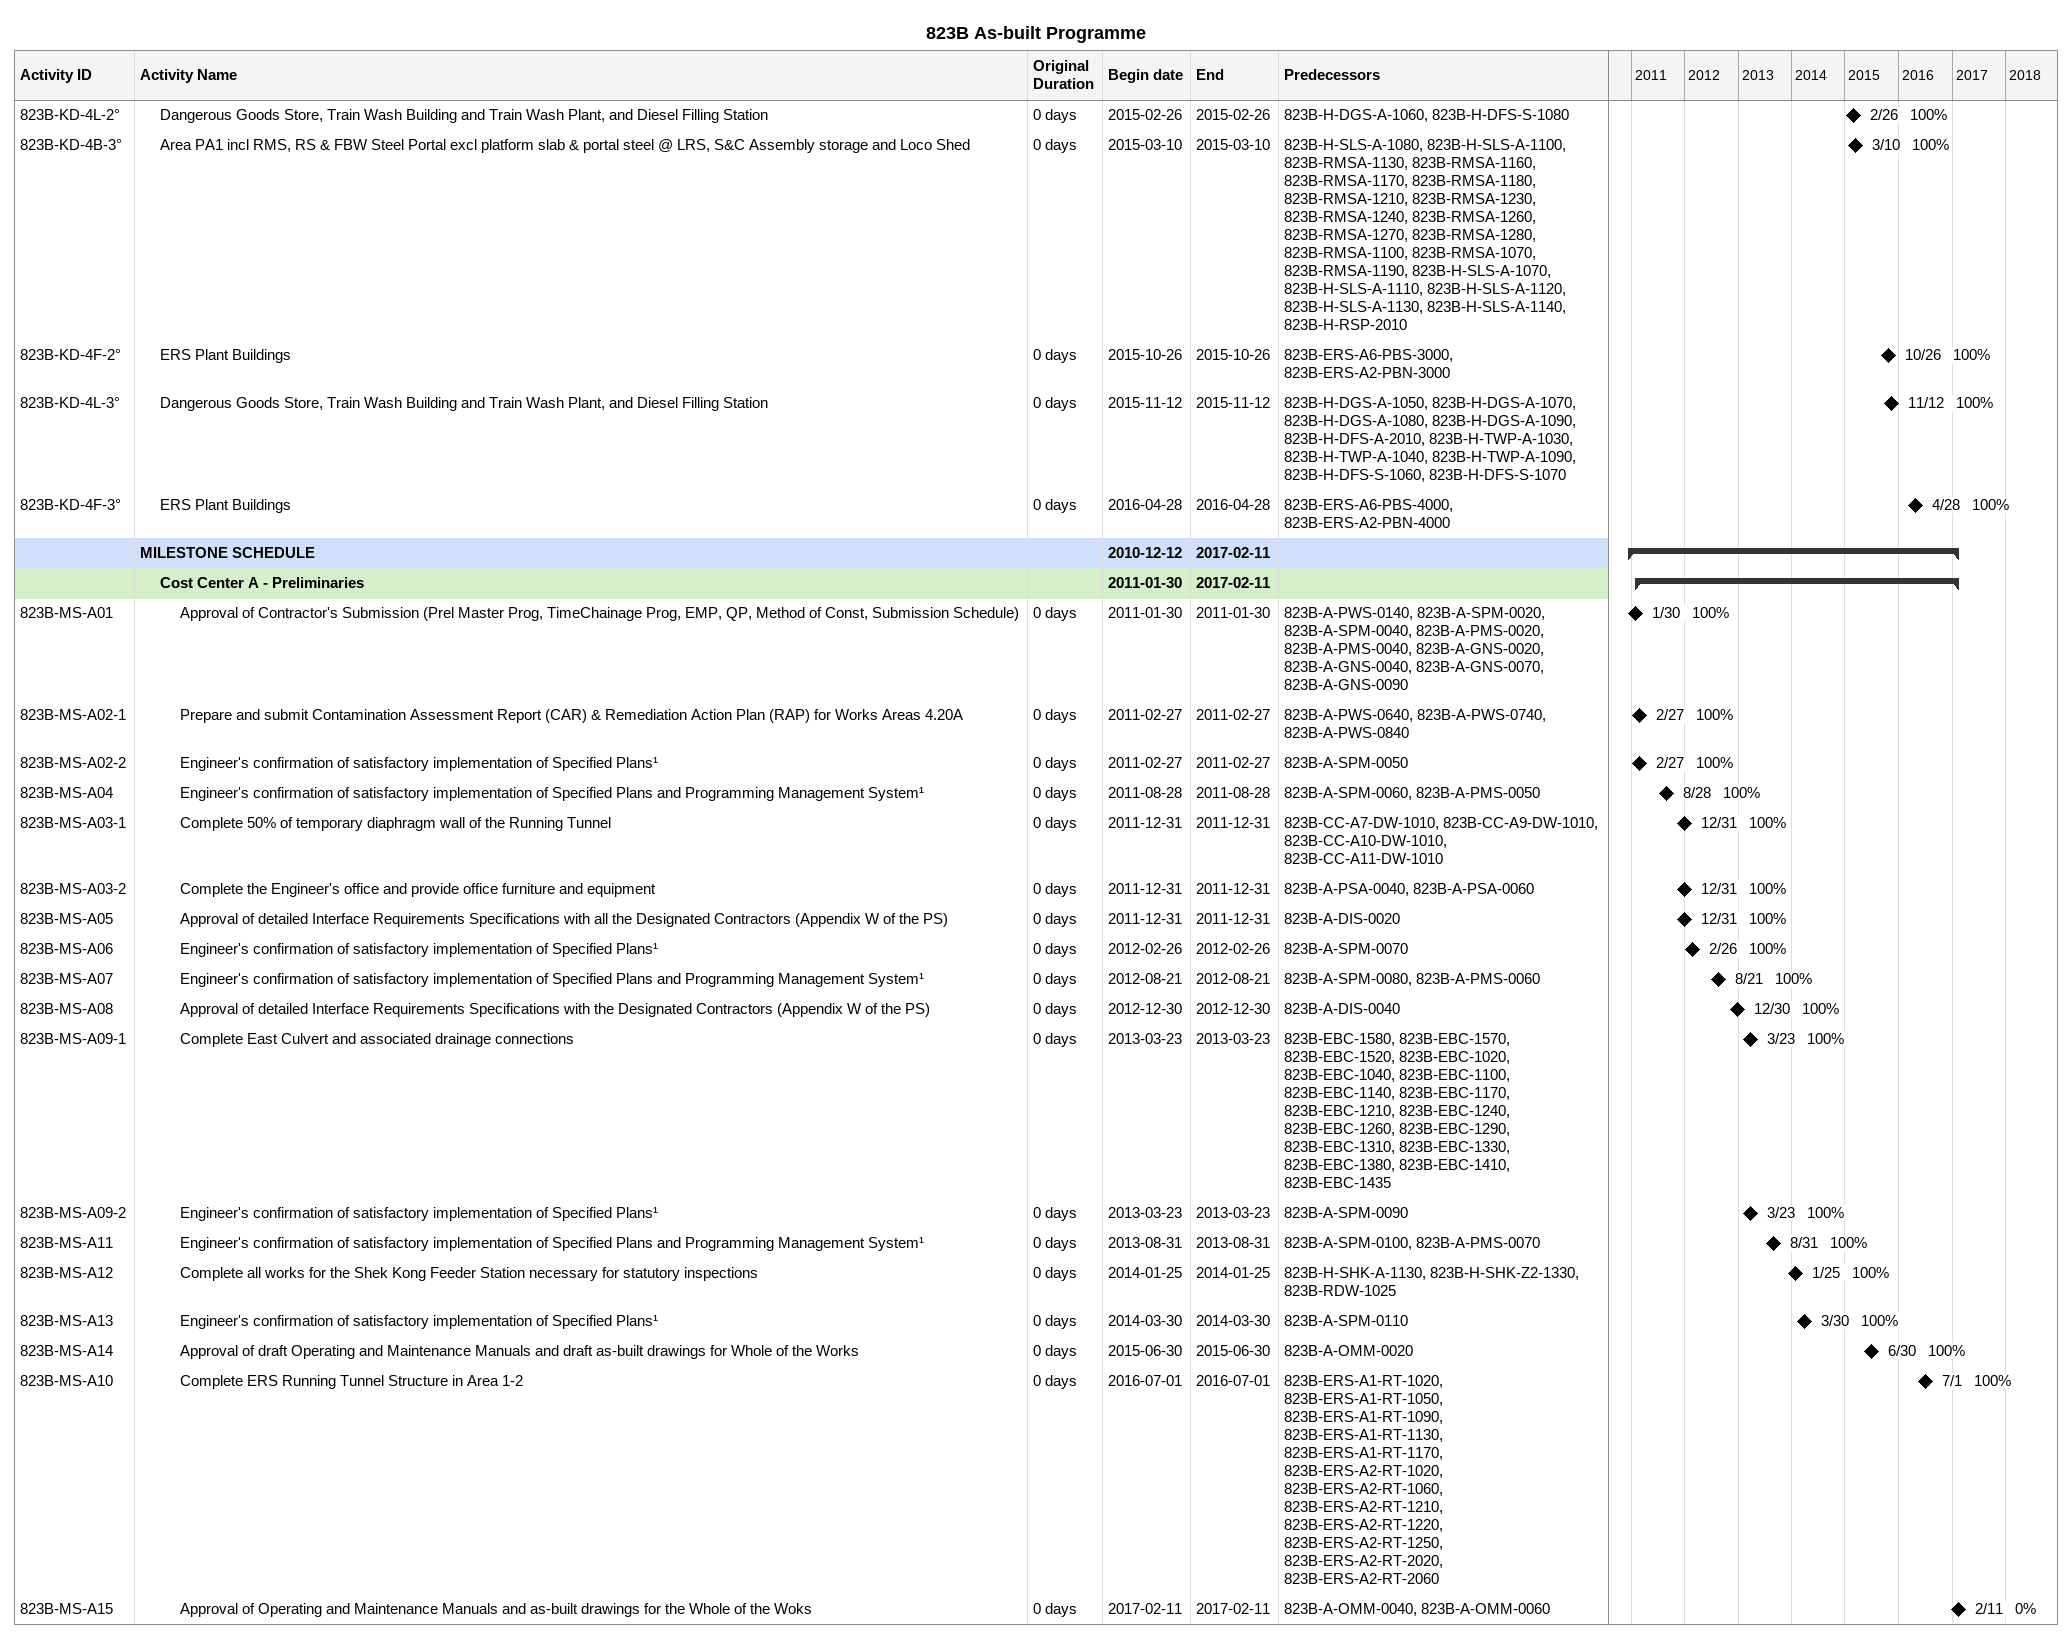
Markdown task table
823B As-built Programme

| ID | Level | Task | Original duration | Start | Finish | Predecessors | % complete |
|---|---|---|---|---|---|---|---|
| 823B-KD-4L-2° | 2 | Dangerous Goods Store, Train Wash Building and Train Wash Plant, and Diesel Filling Station | 0d | 2015-02-26 | 2015-02-26 | 823B-H-DGS-A-1060, 823B-H-DFS-S-1080 | 100 |
| 823B-KD-4B-3° | 2 | Area PA1 incl RMS, RS & FBW Steel Portal excl platform slab & portal steel @ LRS, S&C Assembly storage and Loco Shed | 0d | 2015-03-10 | 2015-03-10 | 823B-H-SLS-A-1080, 823B-H-SLS-A-1100, 823B-RMSA-1130, 823B-RMSA-1160, 823B-RMSA-1170, 823B-RMSA-1180, 823B-RMSA-1210, 823B-RMSA-1230, 823B-RMSA-1240, 823B-RMSA-1260, 823B-RMSA-1270, 823B-RMSA-1280, 823B-RMSA-1100, 823B-RMSA-1070, 823B-RMSA-1190, 823B-H-SLS-A-1070, 823B-H-SLS-A-1110, 823B-H-SLS-A-1120, 823B-H-SLS-A-1130, 823B-H-SLS-A-1140, 823B-H-RSP-2010 | 100 |
| 823B-KD-4F-2° | 2 | ERS Plant Buildings | 0d | 2015-10-26 | 2015-10-26 | 823B-ERS-A6-PBS-3000, 823B-ERS-A2-PBN-3000 | 100 |
| 823B-KD-4L-3° | 2 | Dangerous Goods Store, Train Wash Building and Train Wash Plant, and Diesel Filling Station | 0d | 2015-11-12 | 2015-11-12 | 823B-H-DGS-A-1050, 823B-H-DGS-A-1070, 823B-H-DGS-A-1080, 823B-H-DGS-A-1090, 823B-H-DFS-A-2010, 823B-H-TWP-A-1030, 823B-H-TWP-A-1040, 823B-H-TWP-A-1090, 823B-H-DFS-S-1060, 823B-H-DFS-S-1070 | 100 |
| 823B-KD-4F-3° | 2 | ERS Plant Buildings | 0d | 2016-04-28 | 2016-04-28 | 823B-ERS-A6-PBS-4000, 823B-ERS-A2-PBN-4000 | 100 |
|  | 1 | **MILESTONE SCHEDULE** |  | 2010-12-12 | 2017-02-11 |  |  |
|  | 2 | **Cost Center A - Preliminaries** |  | 2011-01-30 | 2017-02-11 |  |  |
| 823B-MS-A01 | 3 | Approval of Contractor's Submission (Prel Master Prog, TimeChainage Prog, EMP, QP, Method of Const, Submission Schedule) | 0d | 2011-01-30 | 2011-01-30 | 823B-A-PWS-0140, 823B-A-SPM-0020, 823B-A-SPM-0040, 823B-A-PMS-0020, 823B-A-PMS-0040, 823B-A-GNS-0020, 823B-A-GNS-0040, 823B-A-GNS-0070, 823B-A-GNS-0090 | 100 |
| 823B-MS-A02-1 | 3 | Prepare and submit Contamination Assessment Report (CAR) & Remediation Action Plan (RAP) for Works Areas 4.20A | 0d | 2011-02-27 | 2011-02-27 | 823B-A-PWS-0640, 823B-A-PWS-0740, 823B-A-PWS-0840 | 100 |
| 823B-MS-A02-2 | 3 | Engineer's confirmation of satisfactory implementation of Specified Plans¹ | 0d | 2011-02-27 | 2011-02-27 | 823B-A-SPM-0050 | 100 |
| 823B-MS-A04 | 3 | Engineer's confirmation of satisfactory implementation of Specified Plans and Programming Management System¹ | 0d | 2011-08-28 | 2011-08-28 | 823B-A-SPM-0060, 823B-A-PMS-0050 | 100 |
| 823B-MS-A03-1 | 3 | Complete 50% of temporary diaphragm wall of the Running Tunnel | 0d | 2011-12-31 | 2011-12-31 | 823B-CC-A7-DW-1010, 823B-CC-A9-DW-1010, 823B-CC-A10-DW-1010, 823B-CC-A11-DW-1010 | 100 |
| 823B-MS-A03-2 | 3 | Complete the Engineer's office and provide office furniture and equipment | 0d | 2011-12-31 | 2011-12-31 | 823B-A-PSA-0040, 823B-A-PSA-0060 | 100 |
| 823B-MS-A05 | 3 | Approval of detailed Interface Requirements Specifications with all the Designated Contractors (Appendix W of the PS) | 0d | 2011-12-31 | 2011-12-31 | 823B-A-DIS-0020 | 100 |
| 823B-MS-A06 | 3 | Engineer's confirmation of satisfactory implementation of Specified Plans¹ | 0d | 2012-02-26 | 2012-02-26 | 823B-A-SPM-0070 | 100 |
| 823B-MS-A07 | 3 | Engineer's confirmation of satisfactory implementation of Specified Plans and Programming Management System¹ | 0d | 2012-08-21 | 2012-08-21 | 823B-A-SPM-0080, 823B-A-PMS-0060 | 100 |
| 823B-MS-A08 | 3 | Approval of detailed Interface Requirements Specifications with the Designated Contractors (Appendix W of the PS) | 0d | 2012-12-30 | 2012-12-30 | 823B-A-DIS-0040 | 100 |
| 823B-MS-A09-1 | 3 | Complete East Culvert and associated drainage connections | 0d | 2013-03-23 | 2013-03-23 | 823B-EBC-1580, 823B-EBC-1570, 823B-EBC-1520, 823B-EBC-1020, 823B-EBC-1040, 823B-EBC-1100, 823B-EBC-1140, 823B-EBC-1170, 823B-EBC-1210, 823B-EBC-1240, 823B-EBC-1260, 823B-EBC-1290, 823B-EBC-1310, 823B-EBC-1330, 823B-EBC-1380, 823B-EBC-1410, 823B-EBC-1435 | 100 |
| 823B-MS-A09-2 | 3 | Engineer's confirmation of satisfactory implementation of Specified Plans¹ | 0d | 2013-03-23 | 2013-03-23 | 823B-A-SPM-0090 | 100 |
| 823B-MS-A11 | 3 | Engineer's confirmation of satisfactory implementation of Specified Plans and Programming Management System¹ | 0d | 2013-08-31 | 2013-08-31 | 823B-A-SPM-0100, 823B-A-PMS-0070 | 100 |
| 823B-MS-A12 | 3 | Complete all works for the Shek Kong Feeder Station necessary for statutory inspections | 0d | 2014-01-25 | 2014-01-25 | 823B-H-SHK-A-1130, 823B-H-SHK-Z2-1330, 823B-RDW-1025 | 100 |
| 823B-MS-A13 | 3 | Engineer's confirmation of satisfactory implementation of Specified Plans¹ | 0d | 2014-03-30 | 2014-03-30 | 823B-A-SPM-0110 | 100 |
| 823B-MS-A14 | 3 | Approval of draft Operating and Maintenance Manuals and draft as-built drawings for Whole of the Works | 0d | 2015-06-30 | 2015-06-30 | 823B-A-OMM-0020 | 100 |
| 823B-MS-A10 | 3 | Complete ERS Running Tunnel Structure in Area 1-2 | 0d | 2016-07-01 | 2016-07-01 | 823B-ERS-A1-RT-1020, 823B-ERS-A1-RT-1050, 823B-ERS-A1-RT-1090, 823B-ERS-A1-RT-1130, 823B-ERS-A1-RT-1170, 823B-ERS-A2-RT-1020, 823B-ERS-A2-RT-1060, 823B-ERS-A2-RT-1210, 823B-ERS-A2-RT-1220, 823B-ERS-A2-RT-1250, 823B-ERS-A2-RT-2020, 823B-ERS-A2-RT-2060 | 100 |
| 823B-MS-A15 | 3 | Approval of Operating and Maintenance Manuals and as-built drawings for the Whole of the Woks | 0d | 2017-02-11 | 2017-02-11 | 823B-A-OMM-0040, 823B-A-OMM-0060 | 0 |
